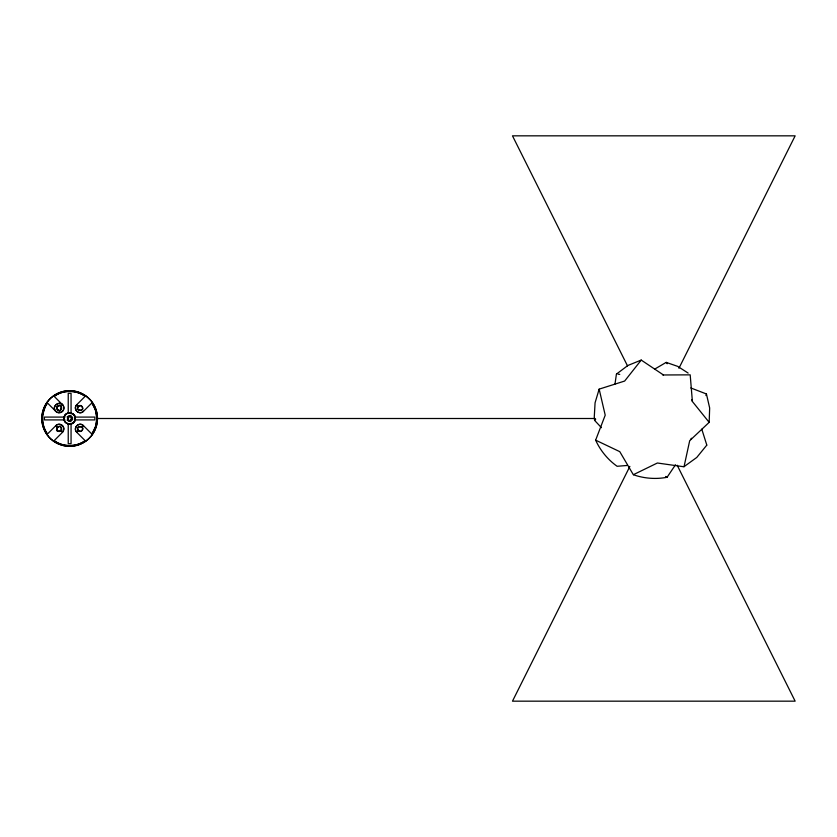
<?xml version="1.0" encoding="UTF-8"?>
<svg xmlns="http://www.w3.org/2000/svg" width="837" height="837" viewBox="0 0 837 837"><rect width="100%" height="100%" fill="white"/><g stroke="black" fill="none" stroke-linecap="round" stroke-linejoin="round"><path stroke-width="1.26" d="M614.986 384.068L616.419 374.139M709.169 422.308L709.661 407.975L706.459 394.081M72.442 418.95L72.066 419.975M705.936 395.566L706.418 393.965L690.818 387.95M72.4 419.17L72.17 419.787A2.825 2.825 0 0 0 72.149 417.182L72.4 417.83M599.135 389.184L595.076 402.796L594.28 416.972L594.584 420.362L601.447 427.697M629.874 466.387L512.485 701.165L795.15 701.165L677.175 465.226M678.933 368.27L795.15 135.835L512.485 135.835L627.541 365.936M706.752 445.179L696.761 457.462L683.902 466.764L657.38 463.007L633.337 474.715L619.778 451.656L595.641 440.157L605.214 415.183L599.156 389.132L624.643 381.055L641.236 360.077L663.448 374.966L690.19 374.861L692.398 401.509L709.159 422.35L689.698 440.691L684.038 466.69M675.469 464.807L667.068 477.289L665.614 476.462M691.498 438.243L690.535 439.592M53.61 441.204L62.482 432.321L60.913 430.762C62.89 418.803 49.906 434.665 61.227 430.385M67.222 417.025L67.347 416.847M80.143 405.506C70.726 410.894 88.963 412.369 80.54 405.537M57.847 426.86L56.654 428.994A2.448 2.448 0 0 0 57.073 430.385M594.584 420.331L595.714 419.149M46.945 434.539L55.817 425.667A4.624 4.624 0 0 1 58.234 424.369A4.624 4.624 0 0 1 63.779 428.931L62.472 432.331A4.708 4.708 0 0 0 62.493 425.667A4.708 4.708 0 0 0 55.817 425.667L57.387 427.226M85.688 395.796L76.805 404.679C72.275 408.812 79.473 415.874 83.522 411.281A4.708 4.708 0 0 1 76.837 411.365A4.708 4.708 0 0 1 76.805 404.679L78.375 406.238M83.47 411.333L92.342 402.461M79.735 431.463L78.375 430.762L76.805 432.321L85.688 441.204M616.513 374.045L627.896 365.466L641.215 360.077M654.649 369.138L666.189 362.379L677.729 366.386L688.14 373.072M70.925 421.032L69.189 421.293M70.528 421.199L68.969 421.252A2.825 2.825 0 0 0 70.957 421.001M667.005 477.299C655.884 479.402 644.218 478.523 633.536 474.788M80.143 431.494C89.507 426.232 71.49 424.516 79.651 431.442M627.122 465.477L617.12 466.282C607.85 459.722 600.296 450.463 595.682 440.241M69.189 415.707L70.528 415.811M65.004 417.088L44.413 417.088L44.413 419.912L65.004 419.912M74.284 417.088L94.874 417.088L94.874 419.912L74.284 419.912M97.092 418.5L595.013 418.5M618.093 374.244L619.757 374.359M662.475 374.767L663.417 374.966M666.273 362.4L667.152 363.75M70.925 415.968L68.969 415.748A2.825 2.825 0 0 1 70.957 415.999M58.308 412.568A4.624 4.624 0 0 0 63.863 408.006C63.612 399.103 49.77 405.014 55.817 411.344A4.624 4.624 0 0 0 58.234 412.631M78.375 430.762L78.835 431.128A2.501 2.501 0 0 0 82.633 428.994A2.501 2.501 0 0 0 78.887 426.828A2.501 2.501 0 0 0 78.887 431.16M62.482 404.679C58.37 400.17 51.339 407.242 55.817 411.344A4.708 4.708 0 0 0 62.482 411.344A4.708 4.708 0 0 0 62.482 404.679L53.61 395.796M92.342 434.539L83.47 425.667C79.327 421.126 72.275 428.335 76.868 432.384A4.708 4.708 0 0 1 76.774 425.688A4.708 4.708 0 0 1 83.47 425.667L82.214 427.602M46.945 402.461L55.817 411.344M67.347 420.153L67.222 419.975M72.066 417.025L72.442 418.05M691.791 399.709L692.387 401.478M701.783 429.161L706.805 445.096M71.061 413.855L71.061 393.275L68.236 393.275L68.236 413.457M71.061 423.145L71.061 443.725L68.236 443.725L68.236 423.543M67.766 420.613A2.825 2.825 0 0 1 67.316 420.101M67.316 416.899A2.825 2.825 0 0 1 67.766 416.387M43.963 429.14A27.558 27.558 0 0 1 43.963 407.954A27.558 27.558 0 0 1 58.946 392.888A27.558 27.558 0 0 1 89.12 398.81M89.297 398.841A27.558 27.558 0 0 1 95.324 407.86A27.558 27.558 0 0 1 95.324 429.14A27.558 27.558 0 0 1 89.297 438.159A27.558 27.558 0 0 1 59.186 444.144M59.008 444.175A27.558 27.558 0 0 1 44.037 429.203M42.792 414.482C41.86 421.304 43.44 428.418 47.416 434.068A27.14 27.14 0 0 1 47.416 402.932L45.198 406.688L42.792 414.482M96.778 418.5L95.648 426.357L91.871 434.068A27.14 27.14 0 0 0 91.871 402.932L95.449 410.015L96.778 418.5M56.686 407.609C60.819 417.956 64.575 399.5 56.717 407.41C60.724 418.374 64.616 399.061 56.686 407.609M64.062 417.59C62.618 424.453 73.782 426.724 75.152 419.839C77.161 412.829 65.579 410.015 64.146 417.161C62.064 424.464 74.315 426.922 75.236 419.41C76.711 412.264 64.92 410.35 64.062 417.59M67.546 418.155C71.061 426.943 74.252 411.281 67.577 417.998C70.978 427.299 74.284 410.904 67.546 418.155M57.533 394.196L54.081 396.278A27.14 27.14 0 0 1 85.207 396.267C77.245 390.617 66.259 389.843 57.533 394.196M85.207 440.722C76.146 447.199 63.141 447.209 54.081 440.733A27.14 27.14 0 0 0 85.207 440.722M66.814 423.396A5.65 5.65 0 0 0 75.299 418.5A5.65 5.65 0 0 0 66.814 413.604A5.65 5.65 0 0 0 66.814 423.396M68.174 420.028A2.124 2.124 0 0 0 71.7 419.002A2.124 2.124 0 0 0 69.052 416.46A2.124 2.124 0 0 0 68.174 420.028M53.422 441.068A27.799 27.799 0 0 0 97.301 421.273A27.799 27.799 0 0 0 58.213 393.16A27.799 27.799 0 0 0 53.422 441.068M57.502 430.867A2.501 2.501 0 0 0 61.603 429.486A2.501 2.501 0 0 0 58.349 426.629A2.501 2.501 0 0 0 57.502 430.867M57.418 409.806A2.501 2.501 0 0 0 61.572 408.602A2.501 2.501 0 0 0 58.454 405.61A2.501 2.501 0 0 0 57.418 409.806M78.887 410.172A2.501 2.501 0 0 0 82.633 408.006A2.501 2.501 0 0 0 78.887 405.84A2.501 2.501 0 0 0 78.887 410.172"/></g></svg>
